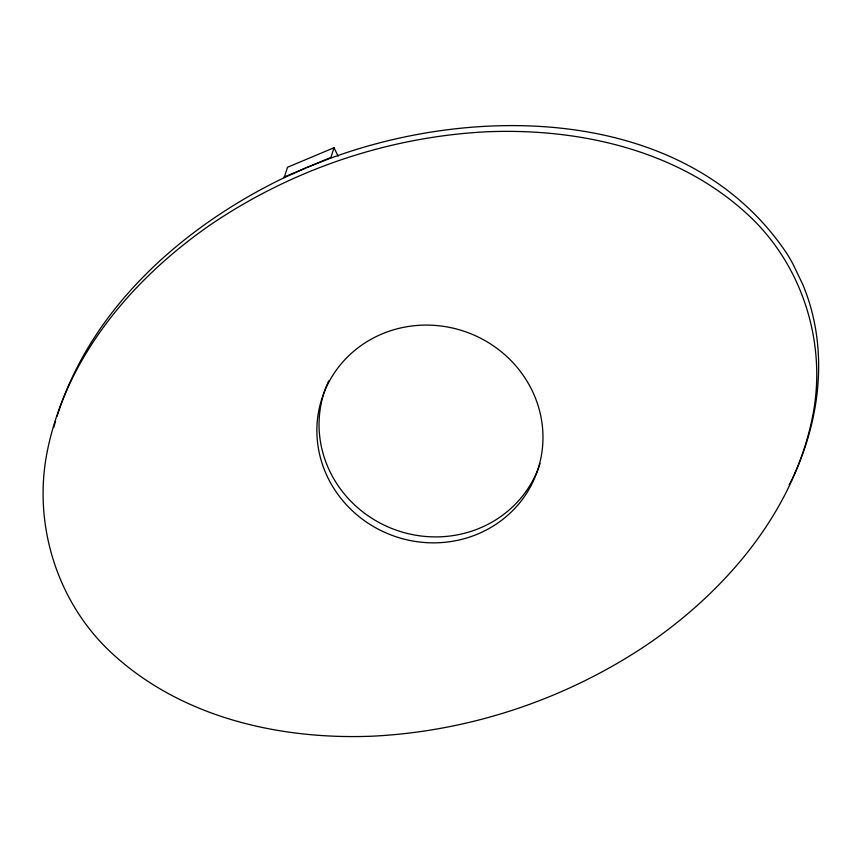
<?xml version="1.0" encoding="UTF-8"?>
<svg xmlns="http://www.w3.org/2000/svg" width="862" height="862" viewBox="0 0 862 862"><rect width="100%" height="100%" fill="white"/><g stroke="black" fill="none" stroke-linecap="round" stroke-linejoin="round"><path stroke-width="1.29" d="M53.659 427.627L55.545 421.302M57.054 416.249C91.404 307.281 183.735 226.178 284.158 177.691L305.827 167.95M284.158 177.691L287.509 167.271L334.047 147.714L338.109 156.194M792.695 477.807C819.256 421.626 827.779 355.349 807.134 295.892A216.987 206.6 20 0 0 802.931 284.816L792.835 263.761A216.987 206.6 20 0 0 786.801 253.46C689.072 107.653 480.748 102.966 330.696 158.134L334.047 147.714M789.139 484.746L792.2 479.013M283.9 177.163L330.437 157.606M307.174 167.39L330.696 158.134M540.021 463.637A113.665 108.224 20 0 1 392.361 528.708A113.665 108.224 20 0 1 328.702 380.864M47.356 450.934C32.444 524.01 57.172 603.12 112.319 653.611C181.893 717.798 280.29 739.941 372.729 736.17C471.729 731.191 568.963 698.177 650.745 642.212C727.733 588.541 793.579 510.94 812.489 417.003C827.391 343.927 802.662 264.817 747.516 214.326C677.941 150.139 579.555 127.996 487.116 131.767C388.115 136.746 290.882 169.76 209.1 225.725C132.112 279.396 66.266 356.997 47.356 450.934M343.432 501.415A113.665 108.224 20 0 0 536.207 474.262A113.665 108.224 20 0 0 410.118 326.224A113.665 108.224 20 0 0 343.432 501.415"/></g></svg>
